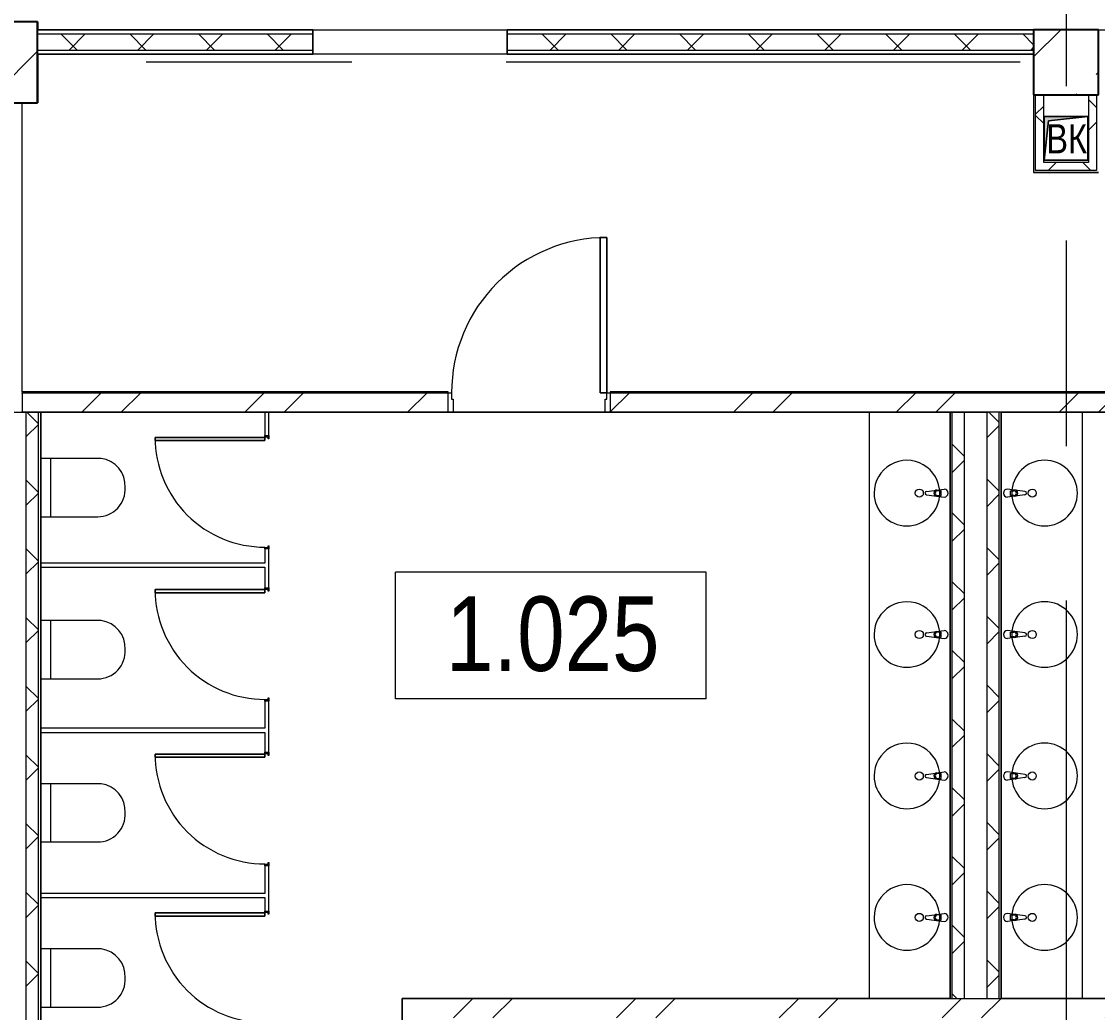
# Model space of a CAD drawing. Header units: millimetres. Extents: x 46431 to 216095, y -43515 to 31605.
# Drawn here: x 129082 to 135726, y -30150 to -24031 of the extents above; entities that cross this region are included whole.
import ezdxf

# ---------------------------------------------------------------- set-up
doc = ezdxf.new("R2010")
doc.units = ezdxf.units.MM
doc.linetypes.add('Осевые', pattern=[6350, 1270, -952.5, 3175, -952.5])
for name, color, linetype, lineweight in [('Двери', 7, 'Continuous', 9), ('Каркас_Импост', 7, 'Continuous', 9), ('Колонны', 7, 'Continuous', 9), ('Колонны-1', 7, 'Continuous', 25), ('Марки помещений', 7, 'Continuous', 9), ('Обобщенные модели', 7, 'Continuous', 9), ('Общие ребра', 7, 'Continuous', 9), ('Оси-2', 7, 'Осевые', 9), ('Панель', 7, 'Continuous', 9), ('Перекрытия', 7, 'Continuous', 9), ('Сантехнические приборы', 7, 'Continuous', 9), ('Средние линии', 7, 'Continuous', 18), ('Стены', 7, 'Continuous', 9), ('Стены-1', 7, 'Continuous', 18), ('Типовые аннотации', 7, 'Continuous', 9), ('Черная _2 сплошная', 7, 'Continuous', 9), ('Штриховка разреза-3', 7, 'Continuous', 9), ('Элементы узлов', 7, 'Continuous', 9), ('Элементы узлов-1', 7, 'Continuous', 5)]:
    doc.layers.add(name, color=color, linetype=linetype, lineweight=lineweight)
doc.styles.add('Arial', font='Arial.ttf', dxfattribs={"width": 0.8, "height": 180})
doc.styles.add('Arial Narrow_1', font='Arial Narrow.ttf', dxfattribs={"height": 460})
pattern_1 = [(45, (0, 0), (-212.13203, 212.13203), []), (135, (0, 0), (-212.13203, -212.13203), [])]
pattern_2 = [(45, (0, 0), (-502.8943, 502.8943), []), (45, (0, 762), (-502.8943, 502.8943), [])]

# ---------------------------------------------------------------- blocks, each defined once
blk = doc.blocks.new('Дверь - Однопольная_HPL - ДВ12__21х7-5560888-План 1-го этажа на отм_ -6_000')
at = {"layer": 'Двери'}
for p, q in [((-339, -12.5), (-319, -12.5)), ((-339, -690.5), (-339, -12.5)), ((-319, -12.5), (-319, -690.5)), ((-319, -690.5), (-339, -690.5))]:
    blk.add_line(p, q, dxfattribs=at)
blk.add_arc((-339, -12.5), 678, 270, 0, dxfattribs=at)
at = {"layer": 'Каркас_Импост'}
for p, q in [((-350, 12.5), (-330, 12.5)), ((-350, -12.5), (-350, 12.5)), ((-340, 7.5), (-340, -12.5)), ((-330, 7.5), (-340, 7.5)), ((-330, 12.5), (-330, 7.5)), ((330, 12.5), (350, 12.5)), ((330, 7.5), (330, 12.5)), ((340, 7.5), (330, 7.5)), ((340, -12.5), (340, 7.5)), ((350, 12.5), (350, -12.5)), ((-340, -12.5), (-350, -12.5)), ((350, -12.5), (340, -12.5))]:
    blk.add_line(p, q, dxfattribs=at)
at = {"layer": 'Панель'}
for p, q in [((-319, -12.5), (-339, -12.5)), ((-339, -12.5), (-339, -690.5)), ((-319, -690.5), (-319, -12.5)), ((-339, -690.5), (-319, -690.5))]:
    blk.add_line(p, q, dxfattribs=at)
blk = doc.blocks.new('Колонна 36 - Колонна 40-55-738414-План 1-го этажа на отм_ -6_000')
at = {"layer": 'Колонны'}
h = blk.add_hatch(dxfattribs=at)
h.set_pattern_fill('FP_37', color=256, style=0, pattern_type=2)
h.set_pattern_definition([(45, (-37400, 48000), (-493.914, 493.914), []), (45, (-36906.1, 48000), (-493.914, 493.914), [873.125, -174.625, 6.706, -167.919])])
h.paths.add_polyline_path([(97931.6, 23517.1), (98331.6, 23517.1), (98331.6, 23917.1), (97931.6, 23917.1), (97931.6, 23678.2)], flags=0)
at = {"layer": 'Колонны-1'}
for p, q in [((98331.6, 23917.1), (97931.6, 23917.1)), ((97931.6, 23917.1), (97931.6, 23517.1)), ((98331.6, 23517.1), (98331.6, 23917.1)), ((97931.6, 23517.1), (98331.6, 23517.1))]:
    blk.add_line(p, q, dxfattribs=at)
blk = doc.blocks.new('Колонна 37 - Колонна 40-55-738489-План 1-го этажа на отм_ -6_000')
at = {"layer": 'Колонны'}
h = blk.add_hatch(dxfattribs=at)
h.set_pattern_fill('FP_38', color=256, style=0, pattern_type=2)
h.set_pattern_definition([(45, (-57000, 1000), (-493.914, 493.914), []), (45, (-56506.1, 1000), (-493.914, 493.914), [873.125, -174.625, 6.706, -167.919])])
h.paths.add_polyline_path([(71681.6, -23532.9), (72181.6, -23532.9), (72181.6, -23032.9), (71681.6, -23032.9), (71681.6, -23321.8)], flags=0)
at = {"layer": 'Колонны-1'}
for p, q in [((72181.6, -23032.9), (71681.6, -23032.9)), ((71681.6, -23032.9), (71681.6, -23532.9)), ((72181.6, -23532.9), (72181.6, -23032.9)), ((71681.6, -23532.9), (72181.6, -23532.9))]:
    blk.add_line(p, q, dxfattribs=at)
blk = doc.blocks.new('Унитаз_встраиваемый - Обычный _ Vitra 748-4800 _каркасные_-V24-План 1-го этажа на отм_ -6_000')
at = {"layer": 'Сантехнические приборы'}
for p, q in [((-180, 371.5), (-180, 0)), ((179.4, 0), (179.4, 351)), ((-180, 60), (179.4, 60)), ((-180, 0), (179.4, 0))]:
    blk.add_line(p, q, dxfattribs=at)
for centre, start, end in [((-11.8, 351), 86.33454, 173.05975), ((9.9, 351), 360, 93.66546)]:
    blk.add_arc(centre, 169.5, start, end, dxfattribs=at)
blk = doc.blocks.new('Дверь - Однопольная - ДВ11__21х10-6240641-План 1-го этажа на отм_ -6_000')
at = {"layer": 'Двери'}
for p, q in [((-479, -60), (-439, -60)), ((-479, -1018), (-479, -60)), ((-439, -60), (-439, -1018)), ((-439, -1018), (-479, -1018))]:
    blk.add_line(p, q, dxfattribs=at)
blk.add_arc((-479, -60), 958, 270, 0, dxfattribs=at)
at = {"layer": 'Каркас_Импост'}
for p, q in [((-500, 60), (-470, 60)), ((-500, -60), (-500, 60)), ((-470, 60), (-470, -20)), ((470, 60), (500, 60)), ((470, -20), (470, 60)), ((500, 60), (500, -60)), ((-480, -60), (-500, -60)), ((-480, -20), (-480, -60)), ((-470, -20), (-480, -20)), ((480, -20), (470, -20)), ((480, -60), (480, -20)), ((500, -60), (480, -60))]:
    blk.add_line(p, q, dxfattribs=at)
at = {"layer": 'Панель'}
for p, q in [((-439, -60), (-479, -60)), ((-479, -60), (-479, -1018)), ((-439, -1018), (-439, -60)), ((-479, -1018), (-439, -1018))]:
    blk.add_line(p, q, dxfattribs=at)
blk = doc.blocks.new('170_ОтверстиеПрямоугольноеВертикальное - 170_ОтверстиеПрямоугольноеВертикальное-5689480-План 1-го этажа на отм_ -6_000')
at = {"layer": 'Обобщенные модели'}
for p, q in [((-135, -135), (-135, 135)), ((-135, 135), (135, 135)), ((135, 135), (135, -135)), ((135, -135), (-135, -135))]:
    blk.add_line(p, q, dxfattribs=at)
blk = doc.blocks.new('Дверь-Проем - 1200 x 2100 _не считать_-5027659-План 1-го этажа на отм_ -6_000')
at = {"layer": 'Средние линии'}
for p, q in [((-608.2, 75), (-608.2, -75)), ((591.8, -75), (591.8, 75))]:
    blk.add_line(p, q, dxfattribs=at)
blk = doc.blocks.new('Раковина-Круглая-2D - Раковина-Круглая-2D-4972737-План 1-го этажа на отм_ -6_000')
at = {"layer": 'Сантехнические приборы'}
for p, q in [((-10, 81.3), (-25.1, -27)), ((10, 81.3), (24.9, -27)), ((-15.1, 13.1), (-15.1, -8.7)), ((14.9, -8.7), (14.9, 13.1)), ((-15.1, -8.7), (14.9, -8.7))]:
    blk.add_line(p, q, dxfattribs=at)
blk.add_circle((0, 126.3), 25, dxfattribs=at)
for centre, radius, start, end in [((0, 202.5), 202.5, 90, 270), ((0, 202.5), 202.5, 270, 90), ((0, 81.3), 10, 0, 180), ((0, 17.9), 18.8, 0, 180), ((-0.1, 13.1), 15, 360, 180), ((-0.1, -27), 25, 180, 360)]:
    blk.add_arc(centre, radius, start, end, dxfattribs=at)
blk = doc.blocks.new('Раковина-Круглая-2D - Раковина-Круглая-2D-5053113-План 1-го этажа на отм_ -6_000')
at = {"layer": 'Сантехнические приборы'}
for p, q in [((-10, -81.3), (-25.1, 27)), ((-15.1, 8.7), (14.9, 8.7)), ((-15.1, -13.1), (-15.1, 8.7)), ((10, -81.3), (24.9, 27)), ((14.9, 8.7), (14.9, -13.1))]:
    blk.add_line(p, q, dxfattribs=at)
blk.add_circle((0, -126.3), 25, dxfattribs=at)
for centre, radius, start, end in [((0, -202.5), 202.5, 90, 270), ((-0.1, 27), 25, 0, 180), ((0, -202.5), 202.5, 270, 90), ((0, -17.9), 18.8, 180, 360), ((-0.1, -13.1), 15, 180, 0), ((0, -81.3), 10, 180, 360)]:
    blk.add_arc(centre, radius, start, end, dxfattribs=at)
blk = doc.blocks.new('Марка помещения_Р - Марка помещения-4575829-План 1-го этажа на отм_ -6_000')
at = {"layer": 'Марки помещений'}
for p, q in [((-4.79375, -1.95625), (-4.79375, 1.95625)), ((4.79375, 1.95625), (-4.79375, 1.95625)), ((4.79375, -1.95625), (4.79375, 1.95625)), ((4.79375, -1.95625), (-4.79375, -1.95625))]:
    blk.add_line(p, q, dxfattribs=at)

msp = doc.modelspace()

# ---------------------------------------------------------------- hatches: boundary and pattern name
at = {"layer": 'Штриховка разреза-3'}
h = msp.add_hatch(dxfattribs=at)
h.set_pattern_fill('FP_1', color=256, style=0, pattern_type=2)
h.set_pattern_definition(pattern_1)
h.paths.add_polyline_path([(134422, -24207.9), (135331.6, -24207.9), (135331.6, -24107.9), (132081.6, -24107.9), (132081.6, -24207.9)], flags=0)
h.paths.add_polyline_path([(130881.6, -24207.9), (130881.6, -24107.9), (129181.6, -24107.9), (129181.6, -24207.9), (129336.4, -24207.9)], flags=0)
h = msp.add_hatch(dxfattribs=at)
h.set_pattern_fill('FP_1', color=256, style=0, pattern_type=2)
h.set_pattern_definition(pattern_1)
h.paths.add_polyline_path([(135393.6, -24950.9), (135393.6, -24482.9), (135343.6, -24482.9), (135343.6, -24950.9)], flags=0)
h = msp.add_hatch(dxfattribs=at)
h.set_pattern_fill('FP_1', color=256, style=0, pattern_type=2)
h.set_pattern_definition(pattern_1)
h.paths.add_polyline_path([(135669.6, -24900.9), (135719.6, -24900.9), (135719.6, -24482.9), (135669.6, -24482.9)], flags=0)
h = msp.add_hatch(dxfattribs=at)
h.set_pattern_fill('FP_1', color=256, style=0, pattern_type=2)
h.set_pattern_definition(pattern_1)
h.paths.add_polyline_path([(135719.6, -24950.9), (135719.6, -24900.9), (135393.6, -24900.9), (135393.6, -24950.9)], flags=0)
h = msp.add_hatch(dxfattribs=at)
h.set_pattern_fill('FP_3', color=256, style=0, pattern_type=2)
h.set_pattern_definition(pattern_2)
h.paths.add_polyline_path([(129186.6, -26442.9), (131716.6, -26442.9), (131716.6, -26322.9), (129086.6, -26322.9), (129086.6, -26442.9), (129111.6, -26442.9)], flags=0)
h.paths.add_polyline_path([(138791.6, -26442.9), (139241.6, -26442.9), (139241.6, -26322.9), (138791.6, -26322.9)], flags=0)
h.paths.add_polyline_path([(137391.6, -26442.9), (137591.6, -26442.9), (137591.6, -26322.9), (137391.6, -26322.9)], flags=0)
h.paths.add_polyline_path([(136391.6, -26442.9), (136391.6, -26322.9), (135051.6, -26322.9), (135051.6, -26442.9), (136117.1, -26442.9)], flags=0)
h.paths.add_polyline_path([(132716.6, -26442.9), (132871.6, -26442.9), (132871.6, -26322.9), (132716.6, -26322.9)], flags=0)
h.paths.add_polyline_path([(134151.6, -26442.9), (134151.6, -26322.9), (133771.6, -26322.9), (133771.6, -26442.9)], flags=0)
h = msp.add_hatch(dxfattribs=at)
h.set_pattern_fill('FP_3', color=256, style=0, pattern_type=2)
h.set_pattern_definition(pattern_2)
h.paths.add_polyline_path([(133771.6, -26442.9), (133771.6, -26322.9), (132871.6, -26322.9), (132871.6, -26442.9)], flags=0)
h = msp.add_hatch(dxfattribs=at)
h.set_pattern_fill('FP_3', color=256, style=0, pattern_type=2)
h.set_pattern_definition(pattern_2)
h.paths.add_polyline_path([(135051.6, -26442.9), (135051.6, -26322.9), (134151.6, -26322.9), (134151.6, -26442.9), (134816.6, -26442.9)], flags=0)
h = msp.add_hatch(dxfattribs=at)
h.set_pattern_fill('FP_1', color=256, style=0, pattern_type=2)
h.set_pattern_definition(pattern_1)
h.paths.add_polyline_path([(129186.6, -31382.8), (129186.6, -26442.9), (129111.6, -26442.9), (129111.6, -31382.8)], flags=0)
h = msp.add_hatch(dxfattribs=at)
h.set_pattern_fill('FP_1', color=256, style=0, pattern_type=2)
h.set_pattern_definition(pattern_1)
h.paths.add_polyline_path([(134904.1, -30062.9), (134904.1, -26442.9), (134829.1, -26442.9), (134829.1, -30062.9)], flags=0)
h = msp.add_hatch(dxfattribs=at)
h.set_pattern_fill('FP_1', color=256, style=0, pattern_type=2)
h.set_pattern_definition(pattern_1)
h.paths.add_polyline_path([(135044.1, -30062.9), (135119.1, -30062.9), (135119.1, -26442.9), (135044.1, -26442.9), (135044.1, -29842.1)], flags=0)
h = msp.add_hatch(dxfattribs=at)
h.set_pattern_fill('FP_3', color=256, style=0, pattern_type=2)
h.set_pattern_definition(pattern_2)
h.paths.add_polyline_path([(131431.6, -31382.8), (131551.6, -31382.8), (131551.6, -30062.9), (131431.6, -30062.9), (131431.6, -30455.5)], flags=0)
h = msp.add_hatch(dxfattribs=at)
h.set_pattern_fill('FP_3', color=256, style=0, pattern_type=2)
h.set_pattern_definition(pattern_2)
h.paths.add_polyline_path([(136041.6, -30182.9), (136041.6, -30062.9), (131551.6, -30062.9), (131551.6, -30182.9), (135921.6, -30182.9)], flags=0)
at = {"layer": 'Элементы узлов-1'}
msp.add_hatch(color=256, dxfattribs=at).paths.add_polyline_path([(135396.6, -24887.9), (135423.6, -24644.9), (135666.6, -24617.9), (135396.6, -24617.9)], flags=0)

# ---------------------------------------------------------------- linework, layer by layer
at = {"layer": 'Общие ребра'}
for p, q in [((129181.6, -24107.9), (130881.6, -24107.9)), ((130881.6, -24082.9), (129183.6, -24082.9)), ((135331.6, -24082.9), (132081.6, -24082.9)), ((132081.6, -24107.9), (135331.6, -24107.9)), ((129181.6, -24207.9), (130881.6, -24207.9)), ((129181.6, -24232.9), (130881.6, -24232.9)), ((132081.6, -24207.9), (135331.6, -24207.9)), ((132081.6, -24232.9), (135329.6, -24232.9)), ((135343.6, -24950.9), (135343.6, -24482.9)), ((135719.6, -24482.9), (135719.6, -24900.9)), ((135719.6, -24900.9), (135719.6, -24950.9)), ((135393.6, -24950.9), (135343.6, -24950.9)), ((135719.6, -24950.9), (135393.6, -24950.9)), ((129285.3, -26322.9), (129086.6, -26322.9)), ((129086.6, -26322.9), (129086.6, -26442.9)), ((129086.6, -26322.9), (129285.3, -26322.9)), ((131716.6, -26322.9), (129285.3, -26322.9)), ((129285.3, -26322.9), (131716.6, -26322.9)), ((132871.6, -26322.9), (132716.6, -26322.9)), ((132716.6, -26322.9), (132871.6, -26322.9)), ((133771.6, -26322.9), (132871.6, -26322.9)), ((134151.6, -26322.9), (133771.6, -26322.9)), ((133771.6, -26322.9), (134151.6, -26322.9)), ((135051.6, -26322.9), (134151.6, -26322.9)), ((136391.6, -26322.9), (135051.6, -26322.9)), ((135051.6, -26322.9), (136391.6, -26322.9)), ((129086.6, -26442.9), (129081.6, -26442.9)), ((129081.6, -26442.9), (129086.6, -26442.9)), ((129111.6, -26442.9), (129086.6, -26442.9)), ((129111.6, -31382.8), (129111.6, -26442.9)), ((129186.6, -26442.9), (129111.6, -26442.9)), ((129201.6, -26442.9), (129186.6, -26442.9)), ((129186.6, -31382.8), (129186.6, -26442.9)), ((129201.6, -26442.9), (129285.3, -26442.9)), ((129285.3, -26442.9), (130584.9, -26442.9)), ((130609.9, -26442.9), (130584.9, -26442.9)), ((130584.9, -26442.9), (130609.9, -26442.9)), ((130609.9, -26442.9), (131716.6, -26442.9)), ((132716.6, -26442.9), (132871.6, -26442.9)), ((132871.6, -26442.9), (133771.6, -26442.9)), ((133771.6, -26442.9), (134151.6, -26442.9)), ((134151.6, -26442.9), (134816.6, -26442.9)), ((134829.1, -30062.9), (134829.1, -26442.9)), ((134904.1, -30062.9), (134904.1, -26442.9)), ((135044.1, -30062.9), (135044.1, -26442.9)), ((135119.1, -26442.9), (135051.6, -26442.9)), ((135131.6, -26442.9), (135119.1, -26442.9)), ((135119.1, -30062.9), (135119.1, -26442.9)), ((135131.6, -26442.9), (136391.6, -26442.9)), ((134816.6, -30062.9), (134829.1, -30062.9)), ((134829.1, -30062.9), (134904.1, -30062.9)), ((134904.1, -30062.9), (135044.1, -30062.9)), ((135044.1, -30062.9), (135119.1, -30062.9)), ((135119.1, -30062.9), (135131.6, -30062.9))]:
    msp.add_line(p, q, dxfattribs=at)
at = {"layer": 'Оси-2'}
for p, q in [((135531.6, 25417.1), (135531.6, -41733.9)), ((150171.6, -24282.9), (50527.1, -24282.9))]:
    msp.add_line(p, q, dxfattribs=at)
at = {"layer": 'Перекрытия'}
for p, q in [((128721.6, -24032.9), (129182.7, -24032.9)), ((129182.7, -24032.9), (129182.7, -24082.9)), ((129182.7, -24082.9), (130882.7, -24082.9)), ((132082.7, -24082.9), (141732.7, -24082.9)), ((130882.7, -24232.9), (129182.7, -24232.9)), ((129182.7, -24232.9), (129182.7, -24532.9)), ((135331.6, -24232.9), (132082.7, -24232.9)), ((129182.7, -24532.9), (129082.7, -24532.9)), ((135732.7, -24962.9), (135332.7, -24962.9)), ((129082.7, -26322.9), (131717.7, -26322.9)), ((132717.7, -26322.9), (136392.7, -26322.9)), ((134816.6, -26442.9), (129201.6, -26442.9)), ((129201.6, -26442.9), (129201.6, -31382.8)), ((131717.7, -26442.9), (132717.7, -26442.9)), ((134816.6, -30062.9), (134816.6, -26442.9)), ((138557.4, -26442.9), (135131.6, -26442.9)), ((135131.6, -26442.9), (135131.6, -30062.9)), ((131431.6, -31382.8), (131431.6, -30062.9)), ((131431.6, -30062.9), (134816.6, -30062.9)), ((135131.6, -30062.9), (136041.6, -30062.9))]:
    msp.add_line(p, q, dxfattribs=at)
at = {"layer": 'Стены'}
for p, q in [((130881.6, -24082.9), (132081.6, -24082.9)), ((130881.6, -24232.9), (130881.6, -24082.9)), ((132081.6, -24232.9), (132081.6, -24082.9)), ((132081.6, -24232.9), (130881.6, -24232.9)), ((128961.6, -26442.9), (129201.6, -26442.9))]:
    msp.add_line(p, q, dxfattribs=at)
at = {"layer": 'Стены-1'}
for p, q in [((129183.6, -24082.9), (129181.6, -24082.9)), ((129181.6, -24082.9), (129181.6, -24232.9)), ((130881.6, -24232.9), (130881.6, -24082.9)), ((132081.6, -24082.9), (132081.6, -24232.9)), ((135331.6, -24232.9), (135331.6, -24082.9)), ((135329.6, -24232.9), (135331.6, -24232.9)), ((135331.6, -24482.9), (135331.6, -24962.9)), ((135393.6, -24482.9), (135331.6, -24482.9)), ((135393.6, -24900.9), (135393.6, -24482.9)), ((135731.6, -24482.9), (135669.6, -24482.9)), ((135669.6, -24482.9), (135669.6, -24900.9)), ((129086.6, -26317.9), (129086.6, -24534.9)), ((135669.6, -24900.9), (135393.6, -24900.9)), ((135331.6, -24962.9), (135343.6, -24962.9)), ((135343.6, -24962.9), (135393.6, -24962.9)), ((135393.6, -24962.9), (135731.6, -24962.9)), ((131716.6, -26317.9), (129086.6, -26317.9)), ((131716.6, -26322.9), (131716.6, -26317.9)), ((131716.6, -26442.9), (131716.6, -26322.9)), ((136391.6, -26317.9), (132716.6, -26317.9)), ((132716.6, -26317.9), (132716.6, -26322.9)), ((132716.6, -26322.9), (132716.6, -26442.9)), ((132871.6, -26322.9), (133771.6, -26322.9)), ((134151.6, -26322.9), (135051.6, -26322.9)), ((129201.6, -31382.8), (129201.6, -26442.9)), ((130584.9, -26442.9), (130584.9, -26587.9)), ((130609.9, -26587.9), (130609.9, -26442.9)), ((134816.6, -26442.9), (134816.6, -30062.9)), ((135051.6, -26442.9), (134816.6, -26442.9)), ((134816.6, -26442.9), (135051.6, -26442.9)), ((135131.6, -30062.9), (135131.6, -26442.9)), ((130584.9, -26587.9), (130609.9, -26587.9)), ((130609.9, -27287.9), (130584.9, -27287.9)), ((130584.9, -27287.9), (130584.9, -27375.4)), ((130609.9, -27527.9), (130609.9, -27287.9)), ((130584.9, -27375.4), (129201.6, -27375.4)), ((129201.6, -27375.4), (129201.6, -27400.4)), ((129201.6, -27400.4), (130584.9, -27400.4)), ((130584.9, -27400.4), (130584.9, -27527.9)), ((130584.9, -27527.9), (130609.9, -27527.9)), ((130609.9, -28227.9), (130584.9, -28227.9)), ((130584.9, -28227.9), (130584.9, -28395.4)), ((130609.9, -28543.5), (130609.9, -28227.9)), ((130584.9, -28395.4), (129201.6, -28395.4)), ((129201.6, -28395.4), (129201.6, -28420.4)), ((129201.6, -28420.4), (130584.9, -28420.4)), ((130584.9, -28420.4), (130584.9, -28543.5)), ((130584.9, -28543.5), (130609.9, -28543.5)), ((130609.9, -29243.5), (130584.9, -29243.5)), ((130584.9, -29243.5), (130584.9, -29415.4)), ((130609.9, -29523.5), (130609.9, -29243.5)), ((130584.9, -29415.4), (129201.6, -29415.4)), ((129201.6, -29415.4), (129201.6, -29440.4)), ((129201.6, -29440.4), (130584.9, -29440.4)), ((130584.9, -29440.4), (130584.9, -29523.5)), ((130584.9, -29523.5), (130609.9, -29523.5)), ((131431.6, -30062.9), (131431.6, -31382.8)), ((131551.6, -30062.9), (131431.6, -30062.9)), ((131651.6, -30062.9), (131551.6, -30062.9)), ((134816.6, -30062.9), (131651.6, -30062.9)), ((136041.6, -30062.9), (135131.6, -30062.9))]:
    msp.add_line(p, q, dxfattribs=at)
at = {"layer": 'Черная _2 сплошная'}
for p, q in [((134316.6, -26442.9), (134316.6, -30062.9)), ((135631.6, -26442.9), (135631.6, -30062.9))]:
    msp.add_line(p, q, dxfattribs=at)
at = {"layer": 'Элементы узлов'}
for p, q in [((135666.6, -24617.9), (135396.6, -24617.9)), ((135396.6, -24617.9), (135396.6, -24887.9)), ((135423.6, -24644.9), (135396.6, -24887.9)), ((135396.6, -24887.9), (135423.6, -24644.9)), ((135666.6, -24617.9), (135423.6, -24644.9)), ((135423.6, -24644.9), (135666.6, -24617.9)), ((135666.6, -24887.9), (135666.6, -24617.9)), ((135396.6, -24887.9), (135666.6, -24887.9))]:
    msp.add_line(p, q, dxfattribs=at)

# ---------------------------------------------------------------- block references
at = {"layer": 'Двери'}
msp.add_blockref('Дверь-Проем - 1200 x 2100 _не считать_-5027659-План 1-го этажа на отм_ -6_000', (131489.8, -24157.9), dxfattribs=at)
for name, p, rotation in [('Дверь - Однопольная - ДВ11__21х10-6240641-План 1-го этажа на отм_ -6_000', (132216.6, -26382.9), 180), ('Дверь - Однопольная_HPL - ДВ12__21х7-5560888-План 1-го этажа на отм_ -6_000', (130597.4, -26937.9), 269.9999999999995), ('Дверь - Однопольная_HPL - ДВ12__21х7-5560888-План 1-го этажа на отм_ -6_000', (130597.4, -27877.9), 269.9999999999995), ('Дверь - Однопольная_HPL - ДВ12__21х7-5560888-План 1-го этажа на отм_ -6_000', (130597.4, -28893.5), 269.9999999999995), ('Дверь - Однопольная_HPL - ДВ12__21х7-5560888-План 1-го этажа на отм_ -6_000', (130597.4, -29873.5), 269.9999999999995)]:
    msp.add_blockref(name, p, dxfattribs=dict(at, rotation=rotation))
at = {"layer": 'Колонны'}
for name, p in [('Колонна 37 - Колонна 40-55-738489-План 1-го этажа на отм_ -6_000', (57000, -1000)), ('Колонна 36 - Колонна 40-55-738414-План 1-го этажа на отм_ -6_000', (37400, -48000))]:
    msp.add_blockref(name, p, dxfattribs=at)
at = {"layer": 'Марки помещений', "xscale": 199.9999999999999, "yscale": 199.9999999999999, "zscale": 199.9999999999999}
msp.add_blockref('Марка помещения_Р - Марка помещения-4575829-План 1-го этажа на отм_ -6_000', (132350.7, -27822.9), dxfattribs=at)
at = {"layer": 'Сантехнические приборы'}
for name, p, rotation in [('Унитаз_встраиваемый - Обычный _ Vitra 748-4800 _каркасные_-V24-План 1-го этажа на отм_ -6_000', (129201.6, -26909.1), 269.9999999999997), ('Раковина-Круглая-2D - Раковина-Круглая-2D-4972737-План 1-го этажа на отм_ -6_000', (134751.6, -26942.9), 89.99999999999953), ('Раковина-Круглая-2D - Раковина-Круглая-2D-5053113-План 1-го этажа на отм_ -6_000', (135196.6, -26942.9), 90.0000000000005), ('Раковина-Круглая-2D - Раковина-Круглая-2D-4972737-План 1-го этажа на отм_ -6_000', (134751.6, -27816.2), 89.99999999999953), ('Раковина-Круглая-2D - Раковина-Круглая-2D-5053113-План 1-го этажа на отм_ -6_000', (135196.6, -27816.2), 90.0000000000005), ('Унитаз_встраиваемый - Обычный _ Vitra 748-4800 _каркасные_-V24-План 1-го этажа на отм_ -6_000', (129201.6, -27910.4), 269.9999999999997), ('Раковина-Круглая-2D - Раковина-Круглая-2D-4972737-План 1-го этажа на отм_ -6_000', (134751.6, -28689.5), 89.99999999999953), ('Раковина-Круглая-2D - Раковина-Круглая-2D-5053113-План 1-го этажа на отм_ -6_000', (135196.6, -28689.5), 90.0000000000005), ('Унитаз_встраиваемый - Обычный _ Vitra 748-4800 _каркасные_-V24-План 1-го этажа на отм_ -6_000', (129201.6, -28917.9), 269.9999999999997), ('Раковина-Круглая-2D - Раковина-Круглая-2D-4972737-План 1-го этажа на отм_ -6_000', (134751.6, -29562.9), 89.99999999999953), ('Раковина-Круглая-2D - Раковина-Круглая-2D-5053113-План 1-го этажа на отм_ -6_000', (135196.6, -29562.9), 90.0000000000005), ('Унитаз_встраиваемый - Обычный _ Vitra 748-4800 _каркасные_-V24-План 1-го этажа на отм_ -6_000', (129201.6, -29937.9), 269.9999999999997)]:
    msp.add_blockref(name, p, dxfattribs=dict(at, rotation=rotation))
at = {"layer": 'Элементы узлов'}
msp.add_blockref('170_ОтверстиеПрямоугольноеВертикальное - 170_ОтверстиеПрямоугольноеВертикальное-5689480-План 1-го этажа на отм_ -6_000', (135531.6, -24752.9), dxfattribs=at)

# ---------------------------------------------------------------- texts
at = {"layer": 'Марки помещений', "insert": (131702.8, -27581), "char_height": 460, "width": 1587.341, "attachment_point": 1, "style": 'Arial Narrow_1'}
msp.add_mtext('1.025', dxfattribs=at)
at = {"layer": 'Типовые аннотации', "insert": (135409.4, -24664.9), "char_height": 180, "width": 307.848, "attachment_point": 1, "style": 'Arial'}
msp.add_mtext('ВК', dxfattribs=at)

doc.saveas('drawing.dxf')
